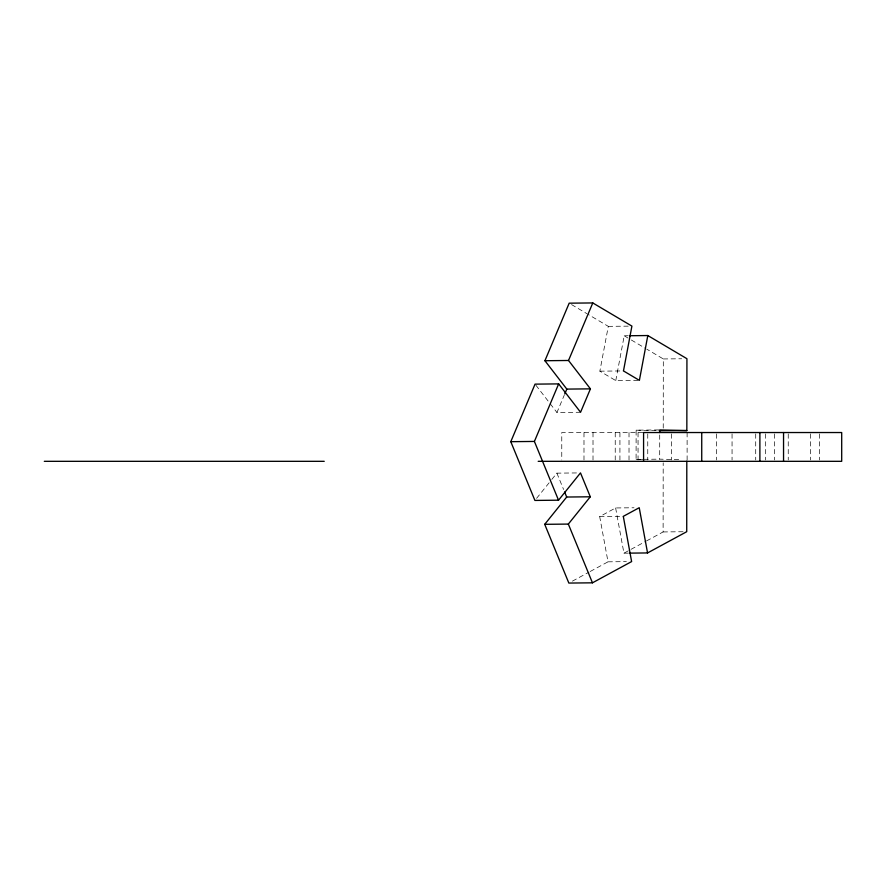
<?xml version="1.0" encoding="UTF-8"?>
<svg xmlns="http://www.w3.org/2000/svg" width="886" height="886" viewBox="0 0 886 886"><rect width="100%" height="100%" fill="white"/><g stroke="black" fill="none" stroke-linecap="round" stroke-linejoin="round"><path stroke-width="0.66" stroke-dasharray="4.43 3.32" d="M642.871 459.557L636.093 459.391L636.126 430.164L659.738 429.92M678.676 459.624L659.693 459.147L659.727 432.578M646.503 540.947L663.116 531.943L663.193 462.824M663.237 428.071L663.315 358.952L646.725 349.117M638.064 380.371L615.77 380.592L599.866 371.168L608.294 326.347L588.149 314.408M615.77 380.592L624.209 335.772L628.141 335.739M580.563 412.256L556.951 412.499L564.216 395.256M536.606 498.331L550.97 480.489M551.812 479.437L556.884 473.146L579.178 472.914M590.209 571.481L608.017 561.824L599.689 516.593L615.626 507.955L633.988 507.767M572.411 581.138L589.024 572.123M615.626 507.955L623.943 553.185L629.88 549.962M631.065 549.32L645.307 541.601M608.294 326.347L630.588 326.126M663.315 358.952L681.677 358.764M599.866 371.168L623.478 370.924M636.093 459.391L659.693 459.147M599.689 516.593L623.301 516.35M663.116 531.943L685.41 531.711M623.943 553.185L627.875 553.141M608.017 561.824L626.38 561.635M642.882 432.534L561.768 432.534L561.768 459.956M636.126 430.164L657.811 430.696M571.548 304.574L586.964 313.71M624.209 335.772L630.134 339.294M631.319 339.991L645.54 348.42M535.897 385.222L549.375 402.676M550.217 403.772L556.951 412.499M556.884 473.146L563.596 489.493M819.484 433.896L819.484 459.956M810.446 433.896L810.446 459.956M788.241 433.896L788.241 459.956M774.453 433.896L774.453 459.956M765.415 433.896L765.415 459.956M755.714 433.896L755.714 459.956M732.058 433.896L732.058 459.956M716.353 433.896L716.353 459.956M687.115 432.534L687.115 459.956M671.411 433.896L671.411 459.956M647.755 433.896L647.755 459.956M638.053 432.534L638.053 459.956M629.016 432.534L629.016 459.956M619.923 432.534L619.923 459.956M615.227 432.534L615.227 459.956M593.011 432.534L593.011 459.956M583.985 432.534L583.985 459.956"/><path stroke-width="1.33" d="M659.727 432.578L659.738 429.92L686.838 430.585L686.927 358.708L647.81 335.539L629.448 335.728M686.805 461.207L686.728 531.7L647.555 552.942L629.193 553.13M647.81 335.539L639.382 380.36L623.478 370.924L631.906 326.103L592.789 302.934L569.177 303.178L544.923 360.724L566.818 389.098L590.43 388.854L580.563 412.256L558.656 383.893L535.055 384.136L510.79 441.682L534.911 500.435L558.523 500.191L580.485 472.902L590.298 496.791L568.336 524.08L544.724 524.324L568.845 583.066L592.457 582.822L631.618 561.58L623.301 516.35L639.227 507.711L647.555 552.942M558.523 500.191L534.402 441.438L558.656 383.893M590.43 388.854L568.524 360.48L592.789 302.934M564.736 394.026L566.818 389.098M544.724 524.324L566.686 497.035L590.298 496.791M544.923 360.724L568.524 360.48M686.838 430.585L659.173 430.729M510.79 441.682L534.402 441.438M44.3 461.318L324.232 461.318M538.19 461.318L841.7 461.318L841.7 432.534L643.579 432.534L643.579 461.318M564.626 492.007L566.686 497.035M568.336 524.08L592.457 582.822M783.545 432.534L783.545 461.318M759.889 432.534L759.889 461.318M701.734 432.534L701.734 461.318"/></g></svg>
